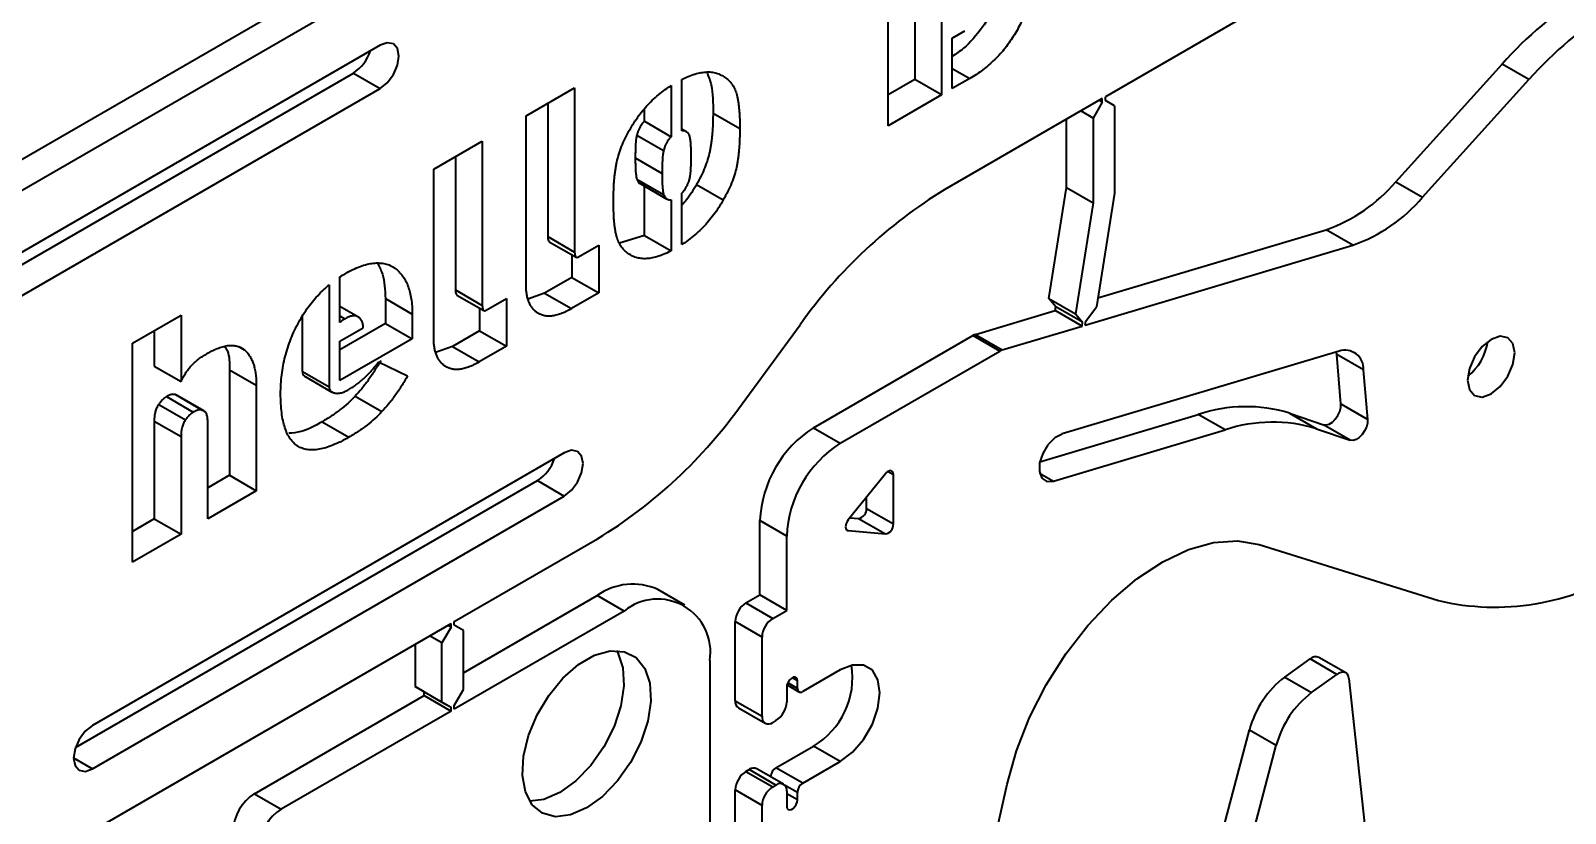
# Model space of a CAD drawing. Header units: millimetres. Extents: x 0 to 415, y 0 to 292.
# Drawn here: x 368.41 to 378.53, y 130.74 to 135.9 of the extents above; entities that cross this region are included whole.
import ezdxf

# ---------------------------------------------------------------- set-up
doc = ezdxf.new("R2010")
doc.units = ezdxf.units.MM

# ---------------------------------------------------------------- blocks, each defined once
blk = doc.blocks.new('SE21')
at = {"color": 7, "linetype": 'Continuous', "lineweight": 35}
for p, q in [((370.759, 135.817), (370.712, 135.801)), ((370.8, 135.809), (370.759, 135.817)), ((370.826, 135.779), (370.8, 135.809)), ((370.836, 135.729), (370.826, 135.779)), ((370.826, 135.669), (370.836, 135.729)), ((370.759, 135.553), (370.8, 135.607)), ((370.8, 135.607), (370.826, 135.669)), ((370.712, 135.515), (370.759, 135.553))]:
    blk.add_line(p, q, dxfattribs=at)
blk = doc.blocks.new('SE20')
blk.add_blockref('SE21', (0, 0))
blk = doc.blocks.new('SE37')
at = {"color": 7, "linetype": 'Continuous', "lineweight": 35}
for p, q in [((368.766, 131.277), (368.725, 131.223)), ((368.813, 131.316), (368.766, 131.277)), ((368.699, 131.161), (368.689, 131.101)), ((368.725, 131.223), (368.699, 131.161)), ((368.689, 131.101), (368.699, 131.052)), ((368.699, 131.052), (368.725, 131.021)), ((368.725, 131.021), (368.766, 131.013)), ((368.766, 131.013), (368.813, 131.03))]:
    blk.add_line(p, q, dxfattribs=at)
blk = doc.blocks.new('SE36')
blk.add_blockref('SE37', (0, 0))
blk = doc.blocks.new('SE39')
at = {"color": 7, "linetype": 'Continuous', "lineweight": 35}
for p, q in [((371.974, 133.13), (371.927, 133.113)), ((372.015, 133.122), (371.974, 133.13)), ((372.041, 133.091), (372.015, 133.122)), ((372.051, 133.042), (372.041, 133.091)), ((372.015, 132.92), (372.041, 132.982)), ((372.041, 132.982), (372.051, 133.042)), ((371.927, 132.828), (371.974, 132.866)), ((371.974, 132.866), (372.015, 132.92))]:
    blk.add_line(p, q, dxfattribs=at)
blk = doc.blocks.new('SE38')
blk.add_blockref('SE39', (0, 0))
blk = doc.blocks.new('SE183')
at = {"color": 7, "linetype": 'Continuous', "lineweight": 35}
for p, q in [((374.054, 132.984), (374.046, 132.975)), ((374.063, 132.991), (374.054, 132.984)), ((374.073, 132.995), (374.063, 132.991)), ((374.081, 132.996), (374.073, 132.995)), ((374.088, 132.993), (374.081, 132.996)), ((374.094, 132.988), (374.088, 132.993)), ((374.098, 132.98), (374.094, 132.988)), ((374.099, 132.971), (374.098, 132.98))]:
    blk.add_line(p, q, dxfattribs=at)
blk = doc.blocks.new('SE182')
blk.add_blockref('SE183', (0, 0))
blk = doc.blocks.new('SE185')
at = {"color": 7, "linetype": 'Continuous', "lineweight": 35}
for p, q in [((373.801, 132.671), (373.793, 132.66)), ((373.784, 132.636), (373.783, 132.625)), ((373.783, 132.625), (373.784, 132.615)), ((373.788, 132.648), (373.784, 132.636)), ((373.784, 132.615), (373.788, 132.607)), ((373.793, 132.66), (373.788, 132.648)), ((373.788, 132.607), (373.793, 132.602)), ((373.793, 132.602), (373.801, 132.6))]:
    blk.add_line(p, q, dxfattribs=at)
blk = doc.blocks.new('SE184')
blk.add_blockref('SE185', (0, 0))
blk = doc.blocks.new('SE187')
at = {"color": 7, "linetype": 'Continuous', "lineweight": 35}
for p, q in [((377.22, 133.283), (377.208, 133.257)), ((377.227, 133.309), (377.22, 133.283)), ((377.228, 133.334), (377.227, 133.309)), ((377.132, 133.195), (377.114, 133.196)), ((377.152, 133.201), (377.132, 133.195)), ((377.172, 133.214), (377.152, 133.201)), ((377.192, 133.233), (377.172, 133.214)), ((377.208, 133.257), (377.192, 133.233))]:
    blk.add_line(p, q, dxfattribs=at)
blk = doc.blocks.new('SE186')
blk.add_blockref('SE187', (0, 0))
blk = doc.blocks.new('SE189')
at = {"color": 7, "linetype": 'Continuous', "lineweight": 35}
for p, q in [((375.165, 133.212), (375.119, 133.166)), ((375.213, 133.237), (375.165, 133.212)), ((375.084, 133.108), (375.064, 133.046)), ((375.119, 133.166), (375.084, 133.108)), ((375.064, 133.046), (375.062, 132.989)), ((375.062, 132.989), (375.078, 132.946)), ((375.078, 132.946), (375.111, 132.924)), ((375.111, 132.924), (375.155, 132.926))]:
    blk.add_line(p, q, dxfattribs=at)
blk = doc.blocks.new('SE188')
blk.add_blockref('SE189', (0, 0))
blk = doc.blocks.new('SE191')
at = {"color": 7, "linetype": 'Continuous', "lineweight": 35}
for p, q in [((378.103, 133.882), (378.043, 133.861)), ((378.153, 133.872), (378.103, 133.882)), ((377.984, 133.813), (377.933, 133.745)), ((378.043, 133.861), (377.984, 133.813)), ((378.187, 133.833), (378.153, 133.872)), ((378.199, 133.772), (378.187, 133.833)), ((377.933, 133.745), (377.9, 133.668)), ((378.153, 133.618), (378.187, 133.696)), ((378.187, 133.696), (378.199, 133.772)), ((377.9, 133.668), (377.888, 133.592)), ((377.888, 133.592), (377.9, 133.53)), ((378.103, 133.55), (378.153, 133.618)), ((377.9, 133.53), (377.933, 133.491)), ((377.933, 133.491), (377.984, 133.481)), ((377.984, 133.481), (378.043, 133.502)), ((378.043, 133.502), (378.103, 133.55))]:
    blk.add_line(p, q, dxfattribs=at)
blk = doc.blocks.new('SE190')
blk.add_blockref('SE191', (0, 0))
blk = doc.blocks.new('SE201')
at = {"color": 7, "linetype": 'Continuous', "lineweight": 35}
for p, q in [((372.021, 131.717), (372.127, 131.778)), ((372.127, 131.778), (372.23, 131.807)), ((372.23, 131.807), (372.324, 131.802)), ((372.324, 131.802), (372.401, 131.763)), ((372.401, 131.763), (372.458, 131.692)), ((371.918, 131.627), (372.021, 131.717)), ((372.458, 131.692), (372.491, 131.594)), ((371.825, 131.514), (371.918, 131.627)), ((372.491, 131.594), (372.498, 131.475)), ((371.747, 131.385), (371.825, 131.514)), ((372.498, 131.475), (372.478, 131.343)), ((371.69, 131.249), (371.747, 131.385)), ((371.657, 131.113), (371.69, 131.249)), ((372.478, 131.343), (372.432, 131.206)), ((372.432, 131.206), (372.365, 131.072)), ((371.651, 130.986), (371.657, 131.113)), ((372.365, 131.072), (372.279, 130.95)), ((371.671, 130.877), (371.651, 130.986)), ((372.279, 130.95), (372.18, 130.848)), ((371.716, 130.792), (371.671, 130.877)), ((372.18, 130.848), (372.074, 130.772)), ((371.784, 130.737), (371.716, 130.792)), ((372.074, 130.772), (371.969, 130.726)), ((371.87, 130.714), (371.784, 130.737)), ((371.969, 130.726), (371.87, 130.714))]:
    blk.add_line(p, q, dxfattribs=at)
blk = doc.blocks.new('SE200')
blk.add_blockref('SE201', (0, 0))
blk = doc.blocks.new('SE459')
at = {"color": 7, "linetype": 'Continuous', "lineweight": 35}
for p, q in [((373.398, 130.769), (373.405, 130.761)), ((373.405, 130.761), (373.414, 130.759)), ((373.414, 130.759), (373.426, 130.762)), ((373.426, 130.762), (373.438, 130.769)), ((373.438, 130.769), (373.449, 130.781)), ((373.449, 130.781), (373.458, 130.795)), ((373.458, 130.795), (373.463, 130.81)), ((373.463, 130.81), (373.465, 130.825))]:
    blk.add_line(p, q, dxfattribs=at)
blk = doc.blocks.new('SE458')
blk.add_blockref('SE459', (0, 0))
blk = doc.blocks.new('SE461')
at = {"color": 7, "linetype": 'Continuous', "lineweight": 35}
for p, q in [((373.829, 131.714), (373.748, 131.682)), ((373.902, 131.713), (373.829, 131.714)), ((373.96, 131.68), (373.902, 131.713)), ((373.997, 131.617), (373.96, 131.68)), ((374.01, 131.531), (373.997, 131.617)), ((373.997, 131.43), (374.01, 131.531)), ((373.96, 131.325), (373.997, 131.43)), ((373.902, 131.224), (373.96, 131.325)), ((373.829, 131.139), (373.902, 131.224)), ((373.748, 131.078), (373.829, 131.139))]:
    blk.add_line(p, q, dxfattribs=at)
blk = doc.blocks.new('SE460')
blk.add_blockref('SE461', (0, 0))
blk = doc.blocks.new('SE463')
at = {"color": 7, "linetype": 'Continuous', "lineweight": 35}
for p, q in [((373.405, 131.602), (373.398, 131.587)), ((373.414, 131.616), (373.405, 131.602)), ((373.426, 131.626), (373.414, 131.616)), ((373.438, 131.633), (373.426, 131.626)), ((373.449, 131.634), (373.438, 131.633)), ((373.458, 131.63), (373.449, 131.634)), ((373.463, 131.621), (373.458, 131.63)), ((373.465, 131.609), (373.463, 131.621))]:
    blk.add_line(p, q, dxfattribs=at)
blk = doc.blocks.new('SE462')
blk.add_blockref('SE463', (0, 0))
blk = doc.blocks.new('SE561')
at = {"color": 7, "linetype": 'Continuous', "lineweight": 35}
for p, q in [((375.876, 132.395), (376.047, 132.476)), ((376.047, 132.476), (376.212, 132.522)), ((376.212, 132.522), (376.369, 132.533)), ((376.369, 132.533), (376.512, 132.508)), ((375.706, 132.283), (375.876, 132.395)), ((375.54, 132.142), (375.706, 132.283)), ((375.382, 131.975), (375.54, 132.142)), ((375.236, 131.787), (375.382, 131.975)), ((375.107, 131.583), (375.236, 131.787)), ((374.998, 131.369), (375.107, 131.583)), ((374.911, 131.148), (374.998, 131.369)), ((374.849, 130.929), (374.911, 131.148))]:
    blk.add_line(p, q, dxfattribs=at)
blk = doc.blocks.new('SE560')
blk.add_blockref('SE561', (0, 0))
blk = doc.blocks.new('SE563')
at = {"color": 7, "linetype": 'Continuous', "lineweight": 35}
for p, q in [((377.039, 131.66), (377.026, 131.652)), ((377.053, 131.665), (377.039, 131.66)), ((377.066, 131.667), (377.053, 131.665)), ((377.078, 131.665), (377.066, 131.667)), ((377.088, 131.66), (377.078, 131.665)), ((377.096, 131.651), (377.088, 131.66)), ((377.101, 131.64), (377.096, 131.651)), ((377.104, 131.626), (377.101, 131.64))]:
    blk.add_line(p, q, dxfattribs=at)
blk = doc.blocks.new('SE562')
blk.add_blockref('SE563', (0, 0))
blk = doc.blocks.new('SE619')
at = {"color": 7, "linetype": 'Continuous', "lineweight": 35}
for p, q in [((371.897, 130.874), (371.792, 130.828)), ((371.792, 130.828), (371.699, 130.816))]:
    blk.add_line(p, q, dxfattribs=at)
blk = doc.blocks.new('SE618')
blk.add_blockref('SE619', (0, 0))
blk = doc.blocks.new('SE621')
at = {"color": 7, "linetype": 'Continuous', "lineweight": 35}
for p, q in [((372.272, 131.809), (372.281, 131.794)), ((372.281, 131.794), (372.314, 131.696)), ((372.314, 131.696), (372.321, 131.577)), ((372.321, 131.577), (372.301, 131.445)), ((372.301, 131.445), (372.256, 131.308)), ((372.256, 131.308), (372.188, 131.174)), ((372.188, 131.174), (372.102, 131.052)), ((372.102, 131.052), (372.003, 130.95)), ((372.003, 130.95), (371.897, 130.874))]:
    blk.add_line(p, q, dxfattribs=at)
blk = doc.blocks.new('SE620')
blk.add_blockref('SE621', (0, 0))
blk = doc.blocks.new('SE635')
at = {"color": 7, "linetype": 'Continuous', "lineweight": 35}
for p, q in [((377.031, 133.359), (377.044, 133.385)), ((377.044, 133.385), (377.051, 133.411)), ((377.051, 133.411), (377.052, 133.436)), ((376.937, 133.298), (376.955, 133.297)), ((376.955, 133.297), (376.975, 133.303)), ((376.975, 133.303), (376.996, 133.316)), ((376.996, 133.316), (377.015, 133.335)), ((377.015, 133.335), (377.031, 133.359))]:
    blk.add_line(p, q, dxfattribs=at)
blk = doc.blocks.new('SE634')
blk.add_blockref('SE635', (0, 0))

msp = doc.modelspace()

# ---------------------------------------------------------------- linework, layer by layer
at = {"color": 7, "linetype": 'Continuous', "lineweight": 35}
for p, q in [((363.5027, 132.2512), (371.8743, 137.084)), ((363.6795, 132.1491), (372.0511, 136.982)), ((374.4159, 136.9173), (374.4159, 135.4732)), ((374.2392, 136.8152), (374.2392, 135.5753)), ((374.0632, 135.2696), (374.0632, 136.7137)), ((376.5555, 136.0712), (375.4983, 135.4609)), ((374.4866, 135.8473), (374.571, 135.896)), ((374.4866, 135.514), (374.4866, 135.8473)), ((370.7121, 135.8007), (363.6043, 131.6974)), ((363.4924, 131.5512), (370.5353, 135.617)), ((370.5353, 135.617), (370.7121, 135.5149)), ((374.4866, 135.6476), (374.6023, 135.5808)), ((377.4144, 134.9006), (378.1161, 135.6762)), ((378.2929, 135.5741), (378.1161, 135.6762)), ((363.6043, 131.4117), (370.7121, 135.5149)), ((371.6744, 135.3346), (371.9951, 135.5197)), ((371.9951, 135.5197), (371.9951, 134.4367)), ((372.6323, 135.5351), (372.6323, 135.1974)), ((372.703, 135.2355), (372.703, 135.5752)), ((374.2392, 135.5753), (374.0632, 135.4737)), ((374.4159, 135.4732), (374.2392, 135.5753)), ((374.6023, 135.5808), (374.4866, 135.514)), ((377.5912, 134.7986), (378.2929, 135.5741)), ((371.8183, 135.4177), (371.8183, 134.5388)), ((374.4159, 135.4732), (374.0632, 135.2696)), ((375.4771, 135.4486), (374.4376, 134.8486)), ((375.4771, 135.4241), (375.417, 135.32)), ((375.4771, 135.4241), (375.4559, 135.4364)), ((375.4771, 135.4241), (375.4771, 135.4486)), ((375.4983, 135.4364), (375.4983, 135.4609)), ((375.5584, 135.4017), (375.4983, 135.4364)), ((375.5584, 135.4017), (375.5584, 134.8255)), ((371.6744, 134.2232), (371.6744, 135.3346)), ((372.4555, 135.2995), (372.4555, 135.3788)), ((372.4555, 135.2995), (372.6323, 135.1974)), ((372.9085, 135.3532), (373.0852, 135.2512)), ((375.2402, 134.8622), (375.2402, 135.3119)), ((375.417, 135.32), (375.3357, 135.367)), ((375.417, 135.32), (375.417, 134.7602)), ((372.4055, 135.2078), (372.5822, 135.1057)), ((372.7332, 135.2303), (372.703, 135.2477)), ((371.0652, 134.9829), (371.3858, 135.168)), ((371.3858, 135.168), (371.3858, 134.085)), ((371.209, 135.066), (371.209, 134.1871)), ((372.3954, 135.0571), (372.5722, 134.955)), ((371.0652, 133.8715), (371.0652, 134.9829)), ((372.4055, 134.9176), (372.5822, 134.8156)), ((377.4144, 134.9006), (377.5912, 134.7986)), ((372.4277, 134.8883), (372.6045, 134.7862)), ((372.4555, 134.5464), (372.4555, 134.8722)), ((372.703, 134.4859), (372.703, 134.8256)), ((372.7995, 134.8822), (372.9763, 134.7801)), ((375.1239, 134.131), (375.2402, 134.8622)), ((375.2402, 134.8622), (375.417, 134.7602)), ((375.5584, 134.8255), (375.4393, 134.0766)), ((372.6323, 134.782), (372.6323, 134.4444)), ((375.417, 134.7602), (375.3007, 134.029)), ((371.8183, 134.5388), (371.9951, 134.4367)), ((371.8278, 134.5052), (372.0046, 134.4032)), ((372.4555, 134.5464), (372.2913, 134.496)), ((372.4555, 134.5464), (372.6323, 134.4444)), ((375.4485, 134.1345), (376.9544, 134.5839)), ((377.1312, 134.4819), (376.9544, 134.5839)), ((371.9773, 134.4189), (371.9773, 134.2696)), ((372.0214, 134.4056), (372.1541, 134.4822)), ((372.1541, 134.4822), (372.1541, 134.1675)), ((375.3642, 133.9545), (377.1312, 134.4819)), ((370.7718, 134.3516), (370.8102, 134.3295)), ((370.3758, 134.221), (370.3758, 133.5482)), ((370.4465, 133.9718), (370.4465, 134.2726)), ((371.209, 134.1871), (371.3858, 134.085)), ((371.9773, 134.2696), (371.7975, 134.1657)), ((371.9773, 134.2696), (372.1541, 134.1675)), ((370.7471, 134.1295), (370.9239, 134.0275)), ((370.7471, 134.1295), (370.7471, 133.9667)), ((371.2186, 134.1535), (371.3954, 134.0515)), ((371.4121, 134.0539), (371.5449, 134.1305)), ((371.5449, 134.1305), (371.5449, 133.8158)), ((371.7975, 134.1657), (371.687, 134.1267)), ((371.7975, 134.1657), (371.9743, 134.0637)), ((372.1541, 134.1675), (371.9743, 134.0637)), ((375.1239, 134.131), (375.3007, 134.029)), ((375.1709, 134.0764), (375.1239, 134.131)), ((369.0772, 133.8353), (369.3978, 134.0204)), ((369.3978, 134.0204), (369.3978, 133.5827)), ((370.199, 133.6503), (370.199, 134.0099)), ((370.5652, 134.0097), (370.4465, 134.0782)), ((370.4465, 134.0168), (370.4803, 133.9973)), ((370.9239, 134.0275), (370.9239, 133.8646)), ((371.3681, 134.0672), (371.3681, 133.9179)), ((374.6402, 133.8933), (375.1668, 134.0504)), ((375.1668, 134.0504), (375.1709, 134.0764)), ((375.3436, 133.9484), (375.1668, 134.0504)), ((375.3477, 133.9743), (375.1709, 134.0764)), ((375.3007, 134.029), (375.3477, 133.9743)), ((375.3642, 133.9545), (375.3685, 133.9815)), ((375.3685, 133.9815), (375.4393, 134.0766)), ((375.3685, 133.9815), (375.3685, 133.9815)), ((369.221, 133.9183), (369.221, 133.6848)), ((370.7471, 133.9667), (370.4465, 133.7931)), ((370.4465, 133.8482), (370.6005, 133.9371)), ((370.7471, 133.9667), (370.9239, 133.8646)), ((371.3681, 133.9179), (371.1883, 133.814)), ((371.3681, 133.9179), (371.5449, 133.8158)), ((373.1002, 133.4362), (373.4828, 133.9578)), ((373.5714, 133.2785), (374.6236, 133.886)), ((374.8004, 133.7839), (374.6236, 133.886)), ((374.6402, 133.8933), (374.817, 133.7912)), ((374.817, 133.7912), (375.3436, 133.9484)), ((375.3436, 133.9484), (375.3477, 133.9743)), ((369.0772, 132.3912), (369.0772, 133.8353)), ((369.7795, 133.813), (369.8154, 133.7923)), ((370.9239, 133.8646), (370.4465, 133.589)), ((370.4465, 133.589), (370.4465, 133.8482)), ((371.1883, 133.814), (371.0778, 133.775)), ((371.1883, 133.814), (371.365, 133.712)), ((371.5449, 133.8158), (371.365, 133.712)), ((373.7482, 133.1765), (374.8004, 133.7839)), ((377.0397, 133.7826), (375.213, 133.2374)), ((377.0244, 133.7622), (377.0226, 133.7775)), ((369.221, 133.6848), (369.3978, 133.5827)), ((370.7014, 133.7133), (370.8933, 133.6196)), ((377.2012, 133.6601), (377.0244, 133.7622)), ((377.0517, 133.4357), (377.0244, 133.7622)), ((369.718, 133.6607), (369.8948, 133.5587)), ((369.718, 133.6607), (369.718, 132.9653)), ((370.199, 133.6503), (370.3758, 133.5482)), ((370.2162, 133.6157), (370.393, 133.5137)), ((377.2285, 133.3337), (377.2012, 133.6601)), ((369.3012, 133.4837), (369.478, 133.3817)), ((369.3611, 133.4966), (369.5379, 133.3945)), ((369.3708, 133.4889), (369.3611, 133.4966)), ((369.5492, 133.3893), (369.3724, 133.4913)), ((369.8948, 133.5587), (369.8948, 132.8633)), ((370.5472, 133.4868), (370.724, 133.3847)), ((369.2504, 133.4327), (369.4271, 133.3306)), ((376.7136, 133.3744), (376.8904, 133.2723)), ((376.7136, 133.3744), (376.9373, 133.2983)), ((377.0517, 133.4357), (377.2285, 133.3337)), ((369.221, 133.3217), (369.3978, 133.2197)), ((369.221, 133.3217), (369.221, 132.6784)), ((369.5742, 132.6781), (369.5742, 133.3215)), ((370.3293, 133.3182), (370.5061, 133.2161)), ((373.5714, 133.2785), (373.7482, 133.1765)), ((375.0654, 133.0542), (376.111, 133.3662)), ((376.2878, 133.2642), (376.111, 133.3662)), ((376.8904, 133.2723), (377.1141, 133.1962)), ((377.1141, 133.1962), (376.9373, 133.2983)), ((369.3978, 133.2197), (369.3978, 132.5763)), ((375.1549, 132.9261), (376.2878, 133.2642)), ((371.9271, 133.1135), (368.8129, 131.3157)), ((374.0457, 132.9753), (373.8008, 132.6706)), ((374.0634, 132.991), (374.0987, 132.9706)), ((374.0987, 132.644), (374.0987, 132.9706)), ((375.0637, 132.9787), (375.1549, 132.9261)), ((368.7011, 131.1695), (371.7503, 132.9297)), ((369.718, 132.9653), (369.5742, 132.8822)), ((369.718, 132.9653), (369.8948, 132.8633)), ((371.7503, 132.9297), (371.9271, 132.8277)), ((368.8129, 131.0299), (371.9271, 132.8277)), ((369.8948, 132.8633), (369.5742, 132.6781)), ((373.922, 132.746), (373.922, 132.8214)), ((369.221, 132.6784), (369.0772, 132.5953)), ((369.221, 132.6784), (369.3978, 132.5763)), ((373.3946, 132.5641), (373.2178, 132.6662)), ((373.2178, 132.1762), (373.2178, 132.6662)), ((373.8124, 132.6851), (373.8689, 132.68)), ((373.8689, 132.68), (374.0457, 132.578)), ((373.922, 132.746), (374.0987, 132.644)), ((369.3978, 132.5763), (369.0772, 132.3912)), ((373.3946, 132.0742), (373.3946, 132.5641)), ((373.7878, 132.6074), (373.8008, 132.5999)), ((373.8008, 132.5999), (374.0457, 132.578)), ((371.2009, 132.0002), (372.1454, 132.5454)), ((376.5121, 132.508), (377.696, 132.139)), ((371.261, 131.6618), (372.1449, 132.1721)), ((372.3217, 132.07), (372.1449, 132.1721)), ((372.7217, 132.1096), (372.5449, 132.2117)), ((373.1259, 132.1232), (373.2178, 132.1762)), ((373.3946, 132.0742), (373.2178, 132.1762)), ((372.3217, 132.07), (371.2009, 131.423)), ((373.1259, 132.1232), (373.3027, 132.0211)), ((373.3027, 132.0211), (373.3946, 132.0742)), ((368.5946, 130.4956), (371.1797, 131.988)), ((371.1797, 131.9635), (371.1196, 131.8594)), ((371.1797, 131.9635), (371.1585, 131.9757)), ((371.1797, 131.9635), (371.1797, 131.988)), ((371.2009, 131.9757), (371.2009, 132.0002)), ((371.261, 131.941), (371.2009, 131.9757)), ((373.232, 131.8986), (373.0552, 132.0007)), ((373.0552, 131.4781), (373.0552, 132.0007)), ((371.1196, 131.8594), (371.0383, 131.9063)), ((371.1196, 131.47), (371.1196, 131.8594)), ((371.261, 131.5516), (371.261, 131.941)), ((373.232, 131.376), (373.232, 131.8986)), ((370.9428, 131.8512), (370.9428, 131.572)), ((376.6816, 131.6348), (376.8488, 131.7541)), ((377.0256, 131.6521), (376.8488, 131.7541)), ((377.0839, 131.6624), (376.9071, 131.7645)), ((372.8874, 131.7433), (372.8874, 130.2847)), ((373.7482, 131.6822), (373.5007, 131.5393)), ((376.8584, 131.5327), (377.0256, 131.6521)), ((370.9428, 131.572), (371.1196, 131.47)), ((371.0029, 131.5373), (370.9428, 131.572)), ((371.2009, 131.4475), (371.261, 131.5516)), ((373.3946, 131.5638), (373.3946, 131.4699)), ((373.3968, 131.5824), (373.4757, 131.5369)), ((373.4653, 131.5597), (373.4017, 131.5965)), ((373.4653, 131.6087), (373.43, 131.6292)), ((373.4653, 131.5597), (373.4653, 131.6087)), ((376.6816, 131.6348), (376.8584, 131.5327)), ((377.1041, 131.6259), (377.2262, 130.5044)), ((369.8822, 130.8658), (371.0029, 131.5128)), ((371.0029, 131.5373), (371.1797, 131.4353)), ((371.0029, 131.5128), (371.0029, 131.5373)), ((371.0029, 131.5128), (371.1797, 131.4108)), ((371.1196, 131.47), (371.1797, 131.4353)), ((371.2009, 131.423), (371.2009, 131.4475)), ((373.0552, 131.4781), (373.232, 131.376)), ((371.1797, 131.4108), (370.059, 130.7638)), ((371.1797, 131.4108), (371.1797, 131.4353)), ((373.0759, 131.4323), (373.2527, 131.3303)), ((373.3239, 131.3475), (373.3027, 131.3352)), ((375.9412, 129.3767), (376.4489, 131.2874)), ((376.4489, 131.2874), (376.6257, 131.1854)), ((373.3239, 131.0371), (373.5714, 131.18)), ((373.7482, 131.078), (373.5714, 131.18)), ((376.118, 129.2747), (376.6257, 131.1854)), ((368.6892, 131.1013), (368.8129, 131.0299)), ((373.5007, 130.9351), (373.7482, 131.078)), ((373.1259, 131.0127), (373.1471, 131.0249)), ((373.1259, 131.0127), (373.3027, 130.9106)), ((373.3239, 130.9229), (373.1471, 131.0249)), ((373.3739, 130.9278), (373.1971, 131.0299)), ((373.5007, 130.9351), (373.3239, 131.0371)), ((369.8822, 130.8658), (370.059, 130.7638)), ((373.232, 130.7881), (373.0552, 130.8902)), ((373.0552, 130.5857), (373.0552, 130.8902)), ((373.3027, 130.9106), (373.3239, 130.9229)), ((373.4653, 130.8739), (373.3805, 130.9228)), ((373.3946, 130.882), (373.3946, 130.7881)), ((373.4653, 130.8249), (373.3946, 130.8657)), ((373.4653, 130.8249), (373.4653, 130.8739)), ((374.5141, 129.4439), (374.849, 130.9287)), ((373.232, 130.4837), (373.232, 130.7881))]:
    msp.add_line(p, q, dxfattribs=at)
for centre, radius, start, end in [((379.9977, 134.0069), 2.5153, 121.7627, 138.42124), ((380.1745, 133.9048), 2.5153, 121.7627, 138.42124), ((370.387, 135.8463), 0.2731, 302.89929, 342.29626), ((376.6028, 135.5871), 1.063, 289.31563, 319.77367), ((376.1177, 132.0906), 3.2293, 121.34894, 144.67793), ((376.7796, 135.4851), 1.063, 289.31563, 319.77367), ((374.6632, 133.8186), 0.0781, 107.07471, 120.40802), ((374.8399, 133.7166), 0.0781, 107.07471, 120.40802), ((377.0798, 133.6678), 0.1216, 356.388, 109.25546), ((377.6739, 133.8951), 0.3501, 308.0321, 351.97316), ((370.4654, 135.3033), 3.2293, 301.34894, 324.67794), ((376.4251, 132.428), 0.9894, 73.04266, 108.50631), ((373.9855, 132.6312), 0.7684, 122.60546, 177.3945), ((376.6018, 132.3259), 0.9894, 73.04266, 108.50631), ((374.1622, 132.5292), 0.7684, 122.60546, 177.3945), ((371.602, 133.159), 0.2731, 302.89844, 342.29665), ((373.8561, 132.7446), 0.0659, 281.21883, 1.19154), ((374.0329, 132.6426), 0.0659, 281.21883, 1.19154), ((378.0688, 133.7117), 1.6163, 256.66228, 302.13558), ((372.3793, 131.845), 0.4024, 65.69243, 125.61803), ((372.5425, 131.7993), 0.3494, 350.78586, 129.20348), ((373.2087, 131.9937), 0.1537, 122.60511, 177.39477), ((373.3855, 131.8917), 0.1537, 122.60511, 177.39477), ((376.8858, 131.7151), 0.0537, 66.59887, 133.45775), ((373.3071, 131.6299), 0.5218, 300.42986, 9.12163), ((373.4842, 131.5629), 0.0896, 164.24139, 179.40129), ((373.4869, 131.5563), 0.0218, 170.78561, 309.20364), ((377.0717, 131.1219), 0.6444, 127.25302, 165.11451), ((373.1042, 131.4727), 0.0493, 173.70152, 234.98604), ((373.2411, 131.4769), 0.1537, 302.60567, 357.3944), ((377.2485, 131.0198), 0.6444, 127.25302, 165.11451), ((373.2751, 131.3691), 0.0437, 170.78578, 309.20309), ((373.2087, 130.8832), 0.1537, 122.60539, 177.39474), ((373.1764, 130.984), 0.0503, 65.69294, 125.61728), ((373.3655, 130.9722), 0.0771, 122.66569, 176.39314), ((370.0478, 130.6069), 0.3074, 122.60515, 177.39461), ((373.3855, 130.7812), 0.1537, 122.60539, 177.39474), ((373.3515, 130.889), 0.0437, 350.78584, 129.20323), ((373.5421, 130.8704), 0.0768, 122.60611, 177.39389), ((370.2246, 130.5048), 0.3074, 122.60515, 177.39461), ((373.4475, 130.7872), 0.0529, 178.98871, 200.5652)]:
    msp.add_arc(centre, radius, start, end, dxfattribs=at)
for points, knots in [([(374.8323, 136.3513), (374.8299, 136.305), (374.8251, 136.2124), (374.7735, 136.0582), (374.6841, 135.9068), (374.5826, 135.7905), (374.5118, 135.7435), (374.4866, 135.7268)], [0, 0, 0, 0, 0.2074207, 0.4144084, 0.6215206, 0.8654382, 1, 1, 1, 1]), ([(375.0091, 136.2493), (375.0088, 136.233), (375.0082, 136.201), (375.0028, 136.1518), (374.9941, 136.1032), (374.9818, 136.055), (374.966, 136.0074), (374.9465, 135.9603), (374.9236, 135.9137), (374.8973, 135.8679), (374.8682, 135.8237), (374.8369, 135.7814), (374.803, 135.742), (374.7672, 135.7046), (374.7291, 135.6697), (374.6887, 135.6372), (374.6463, 135.6071), (374.6172, 135.5897), (374.6023, 135.5808)], [0, 0, 0, 0, 0.0670833, 0.1314511, 0.1932698, 0.253179, 0.3118809, 0.3701214, 0.4289782, 0.4888591, 0.5490353, 0.6092556, 0.6697467, 0.7311576, 0.7947791, 0.8602658, 0.9285202, 1, 1, 1, 1]), ([(372.703, 135.5752), (372.7053, 135.5763), (372.723, 135.5852), (372.7556, 135.5991), (372.7995, 135.6142), (372.8406, 135.6223), (372.879, 135.6251), (372.9145, 135.6219), (372.9471, 135.6121), (372.9665, 135.6013), (372.9763, 135.5959)], [0, 0, 0, 0, 0.0220347, 0.1750702, 0.3219033, 0.4626054, 0.5989661, 0.7328633, 0.8658514, 1, 1, 1, 1]), ([(372.8671, 135.6236), (372.8781, 135.5964), (372.909, 135.5201), (372.9087, 135.4186), (372.9085, 135.3532)], [0, 0, 0, 0, 0.356488, 1, 1, 1, 1]), ([(372.3558, 135.2377), (372.3654, 135.2543), (372.3847, 135.2874), (372.4169, 135.3343), (372.4515, 135.3783), (372.4886, 135.419), (372.5281, 135.4574), (372.5701, 135.492), (372.6052, 135.5178), (372.6261, 135.5312), (372.6323, 135.5351)], [0, 0, 0, 0, 0.1318957, 0.26259, 0.3920335, 0.5230041, 0.6573439, 0.796017, 0.9399167, 1, 1, 1, 1]), ([(372.9763, 135.5959), (372.9866, 135.5889), (373.0067, 135.5753), (373.0312, 135.548), (373.0507, 135.5167), (373.0622, 135.4862), (373.0687, 135.4589), (373.0733, 135.4364), (373.077, 135.4114), (373.0799, 135.3839), (373.0824, 135.3543), (373.0842, 135.3221), (373.0852, 135.2876), (373.0852, 135.2635), (373.0852, 135.2512)], [0, 0, 0, 0, 0.1198515, 0.2333924, 0.3417097, 0.4472425, 0.501509, 0.5599743, 0.6226163, 0.6888962, 0.7602726, 0.8354348, 0.9157635, 1, 1, 1, 1]), ([(372.4555, 135.2995), (372.4525, 135.2965), (372.4457, 135.2894), (372.436, 135.2766), (372.4266, 135.2615), (372.4183, 135.2449), (372.411, 135.2267), (372.4073, 135.2142), (372.4055, 135.2078)], [0, 0, 0, 0, 0.1277851, 0.2869346, 0.4494581, 0.6194471, 0.8032853, 1, 1, 1, 1]), ([(372.9085, 135.3532), (372.9084, 135.3408), (372.9084, 135.3166), (372.9074, 135.2808), (372.9057, 135.2467), (372.9031, 135.214), (372.9002, 135.183), (372.8965, 135.1536), (372.8919, 135.1259), (372.8854, 135.091), (372.8739, 135.0472), (372.8545, 134.9935), (372.8299, 134.9378), (372.8098, 134.9011), (372.7995, 134.8822)], [0, 0, 0, 0, 0.0847835, 0.1643501, 0.2400699, 0.3113529, 0.3781987, 0.4407586, 0.4991475, 0.5533429, 0.6587376, 0.7669131, 0.8803054, 1, 1, 1, 1]), ([(372.2516, 134.7699), (372.2516, 134.7826), (372.2515, 134.8073), (372.2531, 134.8442), (372.2542, 134.8787), (372.257, 134.9121), (372.2597, 134.9436), (372.264, 134.9736), (372.268, 135.0016), (372.2751, 135.037), (372.2863, 135.0804), (372.3046, 135.1329), (372.3276, 135.1857), (372.3463, 135.2202), (372.3558, 135.2377)], [0, 0, 0, 0, 0.0873239, 0.1694197, 0.2469198, 0.3199877, 0.3885857, 0.4529681, 0.5122586, 0.5676137, 0.6743225, 0.7802347, 0.8888539, 1, 1, 1, 1]), ([(372.4055, 135.2078), (372.4047, 135.2041), (372.4029, 135.1958), (372.401, 135.1824), (372.3993, 135.1669), (372.3977, 135.149), (372.3969, 135.1292), (372.3961, 135.107), (372.3956, 135.0827), (372.3955, 135.0659), (372.3954, 135.0571)], [0, 0, 0, 0, 0.0697945, 0.1546391, 0.2567939, 0.3725052, 0.5056988, 0.6546502, 0.8194058, 1, 1, 1, 1]), ([(372.6323, 135.1974), (372.6292, 135.1944), (372.6225, 135.1873), (372.6128, 135.1745), (372.6034, 135.1594), (372.595, 135.1428), (372.5877, 135.1247), (372.5841, 135.1122), (372.5822, 135.1057)], [0, 0, 0, 0, 0.1277851, 0.2869346, 0.4494581, 0.6194471, 0.8032853, 1, 1, 1, 1]), ([(372.7531, 135.2044), (372.7511, 135.2086), (372.7473, 135.2169), (372.7395, 135.2265), (372.7298, 135.2325), (372.7189, 135.236), (372.7097, 135.2363), (372.7042, 135.2357), (372.703, 135.2355)], [0, 0, 0, 0, 0.2032818, 0.3955439, 0.5811852, 0.7635655, 0.9502103, 1, 1, 1, 1]), ([(372.7646, 135.0661), (372.7645, 135.0823), (372.7642, 135.1119), (372.7624, 135.1513), (372.7591, 135.1816), (372.7549, 135.1975), (372.7531, 135.2044)], [0, 0, 0, 0, 0.3349255, 0.6108091, 0.8327543, 1, 1, 1, 1]), ([(373.0852, 135.2512), (373.0852, 135.2387), (373.0852, 135.2146), (373.0841, 135.1788), (373.0825, 135.1446), (373.0799, 135.1119), (373.077, 135.081), (373.0733, 135.0516), (373.0687, 135.0238), (373.0622, 134.9889), (373.0507, 134.9452), (373.0312, 134.8914), (373.0067, 134.8358), (372.9866, 134.799), (372.9763, 134.7801)], [0, 0, 0, 0, 0.0847835, 0.1643501, 0.2400699, 0.3113529, 0.3781987, 0.4407586, 0.4991475, 0.5533429, 0.6587376, 0.7669131, 0.8803054, 1, 1, 1, 1]), ([(372.5822, 135.1057), (372.5814, 135.102), (372.5797, 135.0938), (372.5778, 135.0804), (372.5761, 135.0648), (372.5745, 135.0469), (372.5737, 135.0271), (372.5729, 135.005), (372.5724, 134.9807), (372.5723, 134.9638), (372.5722, 134.955)], [0, 0, 0, 0, 0.0697945, 0.1546391, 0.2567939, 0.3725052, 0.5056988, 0.6546502, 0.8194058, 1, 1, 1, 1]), ([(372.3954, 135.0571), (372.3955, 135.0483), (372.3956, 135.0315), (372.3961, 135.0077), (372.3969, 134.9864), (372.3978, 134.9677), (372.3993, 134.9516), (372.401, 134.9379), (372.4029, 134.9267), (372.4047, 134.9205), (372.4055, 134.9176)], [0, 0, 0, 0, 0.1802378, 0.3466483, 0.4953058, 0.6262597, 0.7437128, 0.8456661, 0.9303433, 1, 1, 1, 1]), ([(372.7531, 134.9142), (372.7549, 134.9231), (372.7591, 134.944), (372.7624, 134.9782), (372.7642, 135.0198), (372.7645, 135.0497), (372.7646, 135.0661)], [0, 0, 0, 0, 0.1669179, 0.390388, 0.665731, 1, 1, 1, 1]), ([(372.4055, 134.9176), (372.4105, 134.904), (372.4156, 134.8903), (372.4277, 134.8884), (372.4278, 134.8884)], [0, 0, 0, 0, 0.990686, 1, 1, 1, 1]), ([(372.5722, 134.955), (372.5723, 134.9463), (372.5724, 134.9295), (372.5729, 134.9057), (372.5736, 134.8844), (372.5745, 134.8656), (372.5761, 134.8495), (372.5778, 134.8358), (372.5797, 134.8246), (372.5814, 134.8184), (372.5822, 134.8156)], [0, 0, 0, 0, 0.1802378, 0.3466483, 0.4953058, 0.6262597, 0.7437128, 0.8456661, 0.9303433, 1, 1, 1, 1]), ([(372.703, 134.8256), (372.7042, 134.8268), (372.7097, 134.8324), (372.7188, 134.8434), (372.73, 134.8593), (372.7393, 134.8766), (372.7474, 134.8951), (372.7511, 134.9077), (372.7531, 134.9142)], [0, 0, 0, 0, 0.0499706, 0.2370509, 0.4178234, 0.6063573, 0.7962438, 1, 1, 1, 1]), ([(372.5822, 134.8156), (372.5841, 134.8113), (372.5877, 134.803), (372.5952, 134.7937), (372.6032, 134.7862), (372.6129, 134.7825), (372.6224, 134.7807), (372.6292, 134.7814), (372.6323, 134.782)], [0, 0, 0, 0, 0.1971874, 0.3786627, 0.5516075, 0.712353, 0.8718849, 1, 1, 1, 1]), ([(372.7995, 134.8822), (372.779, 134.847), (372.7502, 134.7976), (372.7136, 134.7575), (372.703, 134.746)], [0, 0, 0, 0, 0.7117797, 1, 1, 1, 1]), ([(372.3558, 134.4219), (372.3463, 134.4286), (372.3277, 134.4417), (372.3045, 134.4679), (372.2864, 134.4995), (372.2751, 134.5298), (372.2679, 134.5569), (372.264, 134.5804), (372.2597, 134.6054), (372.257, 134.6337), (372.2542, 134.664), (372.2531, 134.6973), (372.2515, 134.7325), (372.2516, 134.7572), (372.2516, 134.7699)], [0, 0, 0, 0, 0.1115213, 0.2200182, 0.3264018, 0.4323681, 0.4876609, 0.5475336, 0.6111918, 0.6797126, 0.7526982, 0.8307711, 0.9127744, 1, 1, 1, 1]), ([(372.9763, 134.7801), (372.9667, 134.7635), (372.9474, 134.7302), (372.9145, 134.6832), (372.879, 134.6388), (372.8406, 134.5973), (372.7996, 134.5585), (372.7557, 134.5226), (372.7231, 134.499), (372.7053, 134.4874), (372.703, 134.4859)], [0, 0, 0, 0, 0.1336426, 0.2668832, 0.4008712, 0.5373244, 0.6778702, 0.8239994, 0.9779539, 1, 1, 1, 1]), ([(371.8183, 134.5388), (371.8188, 134.5285), (371.8194, 134.5157), (371.8252, 134.5066), (371.8274, 134.5057), (371.828, 134.5055)], [0, 0, 0, 0, 0.752624, 0.9432941, 1, 1, 1, 1]), ([(371.9951, 134.4367), (371.9953, 134.4301), (371.9959, 134.4184), (372.0002, 134.4051), (372.0095, 134.4002), (372.0173, 134.4038), (372.0214, 134.4056)], [0, 0, 0, 0, 0.3264308, 0.5746249, 0.7815675, 1, 1, 1, 1]), ([(372.6323, 134.4444), (372.6261, 134.4411), (372.6051, 134.4302), (372.57, 134.4155), (372.528, 134.4017), (372.4885, 134.3942), (372.4513, 134.3919), (372.4167, 134.396), (372.3846, 134.4055), (372.3654, 134.4164), (372.3558, 134.4219)], [0, 0, 0, 0, 0.0601174, 0.2049114, 0.3436712, 0.4770678, 0.6088587, 0.7383832, 0.8680219, 1, 1, 1, 1]), ([(370.4808, 134.2938), (370.4978, 134.3032), (370.5311, 134.3217), (370.5797, 134.3424), (370.6254, 134.3566), (370.6684, 134.3649), (370.7082, 134.3653), (370.7456, 134.3608), (370.7799, 134.3489), (370.8, 134.336), (370.8102, 134.3295)], [0, 0, 0, 0, 0.1393941, 0.2722714, 0.3998032, 0.5224453, 0.6421558, 0.7607807, 0.8797823, 1, 1, 1, 1]), ([(370.6936, 134.3634), (370.7059, 134.3405), (370.7399, 134.277), (370.7443, 134.187), (370.7471, 134.1295)], [0, 0, 0, 0, 0.3606749, 1, 1, 1, 1]), ([(370.8102, 134.3295), (370.8192, 134.3222), (370.8373, 134.3076), (370.8606, 134.2804), (370.8801, 134.2487), (370.8963, 134.213), (370.9085, 134.1727), (370.9176, 134.1286), (370.9229, 134.0799), (370.9236, 134.0451), (370.9239, 134.0275)], [0, 0, 0, 0, 0.1226119, 0.2443414, 0.3655073, 0.4869607, 0.6095405, 0.7361037, 0.865916, 1, 1, 1, 1]), ([(370.1749, 133.9749), (370.1847, 133.9919), (370.2042, 134.0256), (370.2368, 134.0735), (370.2717, 134.1184), (370.3091, 134.16), (370.344, 134.1941), (370.3666, 134.2135), (370.3758, 134.221)], [0, 0, 0, 0, 0.1779702, 0.3527419, 0.5272018, 0.7020523, 0.8798291, 1, 1, 1, 1]), ([(371.209, 134.1871), (371.2095, 134.1768), (371.2101, 134.164), (371.2159, 134.1549), (371.2182, 134.154), (371.2187, 134.1538)], [0, 0, 0, 0, 0.7526198, 0.9432888, 1, 1, 1, 1]), ([(371.7445, 134.0398), (371.7389, 134.0443), (371.7277, 134.0532), (371.7138, 134.0706), (371.7012, 134.0892), (371.6917, 134.1114), (371.6835, 134.1352), (371.6787, 134.1625), (371.6748, 134.1914), (371.6745, 134.2125), (371.6744, 134.2232)], [0, 0, 0, 0, 0.1250251, 0.2469191, 0.3686337, 0.4906088, 0.6126937, 0.7387134, 0.8668865, 1, 1, 1, 1]), ([(371.3858, 134.085), (371.3861, 134.0784), (371.3866, 134.0667), (371.391, 134.0535), (371.4003, 134.0485), (371.4081, 134.0521), (371.4121, 134.0539)], [0, 0, 0, 0, 0.3264308, 0.5746249, 0.7815675, 1, 1, 1, 1]), ([(370.4803, 133.9973), (370.4751, 133.9941), (370.465, 133.9879), (370.4538, 133.9786), (370.4478, 133.973), (370.4465, 133.9718)], [0, 0, 0, 0, 0.454218, 0.8800739, 1, 1, 1, 1]), ([(370.6005, 133.9371), (370.6001, 133.9449), (370.5993, 133.9606), (370.5931, 133.9805), (370.5824, 133.9963), (370.5685, 134.0087), (370.5512, 134.0166), (370.5301, 134.0169), (370.5061, 134.0109), (370.4892, 134.002), (370.4803, 133.9973)], [0, 0, 0, 0, 0.1140387, 0.2282658, 0.3451635, 0.4688331, 0.5958159, 0.7224447, 0.8545105, 1, 1, 1, 1]), ([(371.9743, 134.0637), (371.9622, 134.057), (371.9387, 134.0441), (371.9046, 134.0298), (371.8725, 134.0195), (371.8426, 134.0141), (371.8147, 134.0134), (371.7891, 134.0176), (371.7652, 134.0257), (371.7515, 134.0351), (371.7445, 134.0398)], [0, 0, 0, 0, 0.1407847, 0.2747913, 0.4020412, 0.5249892, 0.6442618, 0.762409, 0.8804876, 1, 1, 1, 1]), ([(370.0551, 133.502), (370.0554, 133.5229), (370.0559, 133.5636), (370.062, 133.626), (370.071, 133.6869), (370.0843, 133.7469), (370.1012, 133.8058), (370.1218, 133.8634), (370.146, 133.9201), (370.1653, 133.9567), (370.1749, 133.9749)], [0, 0, 0, 0, 0.1423304, 0.277505, 0.4062297, 0.5310172, 0.6506883, 0.7684697, 0.8844476, 1, 1, 1, 1]), ([(369.5679, 133.7668), (369.5811, 133.7742), (369.6069, 133.7884), (369.6442, 133.8045), (369.6791, 133.8152), (369.7117, 133.8217), (369.7413, 133.8215), (369.769, 133.8178), (369.7937, 133.8077), (369.8082, 133.7974), (369.8154, 133.7923)], [0, 0, 0, 0, 0.1430417, 0.2789298, 0.4070876, 0.5303925, 0.6493427, 0.7660493, 0.8822323, 1, 1, 1, 1]), ([(369.6863, 133.8136), (369.6928, 133.804), (369.7181, 133.7668), (369.7181, 133.706), (369.718, 133.6607)], [0, 0, 0, 0, 0.2563102, 1, 1, 1, 1]), ([(369.8154, 133.7923), (369.8218, 133.7865), (369.8345, 133.775), (369.8506, 133.7536), (369.8642, 133.729), (369.8756, 133.7015), (369.884, 133.6702), (369.8903, 133.6361), (369.8941, 133.5989), (369.8946, 133.5722), (369.8948, 133.5587)], [0, 0, 0, 0, 0.1191279, 0.2389711, 0.3579429, 0.4796627, 0.6035872, 0.7311792, 0.8630532, 1, 1, 1, 1]), ([(371.1353, 133.6881), (371.1296, 133.6926), (371.1184, 133.7015), (371.1046, 133.7189), (371.0919, 133.7375), (371.0825, 133.7597), (371.0743, 133.7835), (371.0695, 133.8108), (371.0655, 133.8397), (371.0653, 133.8608), (371.0652, 133.8715)], [0, 0, 0, 0, 0.1250251, 0.2469191, 0.3686337, 0.4906088, 0.6126937, 0.7387134, 0.8668865, 1, 1, 1, 1]), ([(369.3978, 133.5827), (369.402, 133.5921), (369.4102, 133.6106), (369.4262, 133.6372), (369.4441, 133.6624), (369.4644, 133.6865), (369.4871, 133.7087), (369.5121, 133.7297), (369.5393, 133.7495), (369.5581, 133.7609), (369.5679, 133.7668)], [0, 0, 0, 0, 0.1126016, 0.2240123, 0.336895, 0.4535693, 0.5769128, 0.7081551, 0.8487812, 1, 1, 1, 1]), ([(370.5056, 133.5305), (370.5143, 133.5359), (370.5318, 133.5465), (370.5578, 133.5646), (370.5832, 133.5849), (370.6081, 133.6066), (370.6323, 133.6307), (370.656, 133.6564), (370.6792, 133.684), (370.694, 133.7035), (370.7014, 133.7133)], [0, 0, 0, 0, 0.126486, 0.2523749, 0.3760867, 0.4992998, 0.6218939, 0.7469281, 0.8724019, 1, 1, 1, 1]), ([(370.7166, 133.7217), (370.7028, 133.6987), (370.6762, 133.6542), (370.6339, 133.592), (370.5913, 133.5359), (370.5617, 133.5029), (370.5472, 133.4868)], [0, 0, 0, 0, 0.2727807, 0.5286199, 0.7705444, 1, 1, 1, 1]), ([(371.365, 133.712), (371.353, 133.7053), (371.3295, 133.6924), (371.2954, 133.6781), (371.2633, 133.6678), (371.2333, 133.6624), (371.2055, 133.6617), (371.1799, 133.6659), (371.156, 133.674), (371.1422, 133.6834), (371.1353, 133.6881)], [0, 0, 0, 0, 0.1407847, 0.2747913, 0.4020412, 0.5249892, 0.6442618, 0.762409, 0.8804876, 1, 1, 1, 1]), ([(370.199, 133.6503), (370.1995, 133.6442), (370.2005, 133.6319), (370.2078, 133.621), (370.2144, 133.6181), (370.2169, 133.617)], [0, 0, 0, 0, 0.3838893, 0.7702007, 1, 1, 1, 1]), ([(370.8933, 133.6196), (370.8796, 133.5966), (370.853, 133.5521), (370.8106, 133.49), (370.7681, 133.4338), (370.7384, 133.4008), (370.724, 133.3847)], [0, 0, 0, 0, 0.2727807, 0.5286199, 0.7705444, 1, 1, 1, 1]), ([(369.3012, 133.4837), (369.2971, 133.481), (369.2886, 133.4755), (369.2759, 133.4637), (369.2628, 133.4497), (369.2546, 133.4385), (369.2504, 133.4327)], [0, 0, 0, 0, 0.2242668, 0.4606843, 0.7195786, 1, 1, 1, 1]), ([(369.3611, 133.4966), (369.3567, 133.4974), (369.3479, 133.4991), (369.333, 133.497), (369.3174, 133.4922), (369.3067, 133.4866), (369.3012, 133.4837)], [0, 0, 0, 0, 0.2487308, 0.493959, 0.7437743, 1, 1, 1, 1]), ([(370.5061, 133.2161), (370.4878, 133.2059), (370.4525, 133.186), (370.4013, 133.1636), (370.3534, 133.1458), (370.3093, 133.1357), (370.2684, 133.1309), (370.2313, 133.1334), (370.1974, 133.1415), (370.1673, 133.1564), (370.1406, 133.1777), (370.1177, 133.2052), (370.0982, 133.2391), (370.0826, 133.2795), (370.0699, 133.3257), (370.0615, 133.3787), (370.056, 133.4376), (370.0555, 133.48), (370.0551, 133.502)], [0, 0, 0, 0, 0.0728907, 0.1414972, 0.2061228, 0.2671332, 0.3255923, 0.3821365, 0.4367577, 0.4913861, 0.5459419, 0.6022059, 0.6597456, 0.7203334, 0.7840541, 0.8519076, 0.923435, 1, 1, 1, 1]), ([(370.5472, 133.4868), (370.5318, 133.4712), (370.4999, 133.4388), (370.4475, 133.3959), (370.3902, 133.3546), (370.3501, 133.3306), (370.3293, 133.3182)], [0, 0, 0, 0, 0.2218882, 0.459591, 0.7194026, 1, 1, 1, 1]), ([(370.3758, 133.5482), (370.3761, 133.5431), (370.3766, 133.5328), (370.3832, 133.5218), (370.3923, 133.5129), (370.4008, 133.5103), (370.4054, 133.5089)], [0, 0, 0, 0, 0.22994, 0.4623485, 0.7123521, 1, 1, 1, 1]), ([(370.4054, 133.5089), (370.4123, 133.5072), (370.4263, 133.5039), (370.4508, 133.5071), (370.4774, 133.5155), (370.4959, 133.5254), (370.5056, 133.5305)], [0, 0, 0, 0, 0.2372944, 0.4801606, 0.7298085, 1, 1, 1, 1]), ([(369.2504, 133.4327), (369.2458, 133.4253), (369.2362, 133.4097), (369.2272, 133.3825), (369.2218, 133.3525), (369.2213, 133.3325), (369.221, 133.3217)], [0, 0, 0, 0, 0.2036613, 0.4300142, 0.6917975, 1, 1, 1, 1]), ([(369.478, 133.3817), (369.4739, 133.379), (369.4654, 133.3735), (369.4527, 133.3617), (369.4396, 133.3476), (369.4314, 133.3364), (369.4271, 133.3306)], [0, 0, 0, 0, 0.2242668, 0.4606843, 0.7195786, 1, 1, 1, 1]), ([(369.5379, 133.3945), (369.5334, 133.3954), (369.5247, 133.397), (369.5098, 133.395), (369.4942, 133.3902), (369.4834, 133.3845), (369.478, 133.3817)], [0, 0, 0, 0, 0.2487308, 0.493959, 0.7437743, 1, 1, 1, 1]), ([(369.5742, 133.3215), (369.5738, 133.3312), (369.573, 133.3496), (369.5663, 133.3721), (369.5545, 133.3877), (369.5434, 133.3923), (369.5379, 133.3945)], [0, 0, 0, 0, 0.2770959, 0.5287789, 0.7645682, 1, 1, 1, 1]), ([(370.724, 133.3847), (370.7086, 133.3691), (370.6767, 133.3368), (370.6243, 133.2939), (370.567, 133.2525), (370.5269, 133.2285), (370.5061, 133.2161)], [0, 0, 0, 0, 0.2218882, 0.459591, 0.7194026, 1, 1, 1, 1]), ([(369.4271, 133.3306), (369.4226, 133.3232), (369.4129, 133.3077), (369.404, 133.2804), (369.3985, 133.2504), (369.3981, 133.2305), (369.3978, 133.2197)], [0, 0, 0, 0, 0.2036613, 0.4300142, 0.6917975, 1, 1, 1, 1]), ([(370.3293, 133.3182), (370.282, 133.2917), (370.2053, 133.2487), (370.1355, 133.2441), (370.1087, 133.2423)], [0, 0, 0, 0, 0.6156279, 1, 1, 1, 1])]:
    msp.add_open_spline(points, degree=3, knots=knots, dxfattribs=at)
msp.add_open_spline([(370.4465, 134.2726), (370.4579, 134.28), (370.4693, 134.2869), (370.4808, 134.2938)], degree=3, dxfattribs=at)

# ---------------------------------------------------------------- block references
for name in ['SE20', 'SE190', 'SE634', 'SE186', 'SE188', 'SE38', 'SE182', 'SE184', 'SE560', 'SE200', 'SE620', 'SE460', 'SE562', 'SE462', 'SE36', 'SE618', 'SE458']:
    msp.add_blockref(name, (0, 0))

doc.saveas('drawing.dxf')
